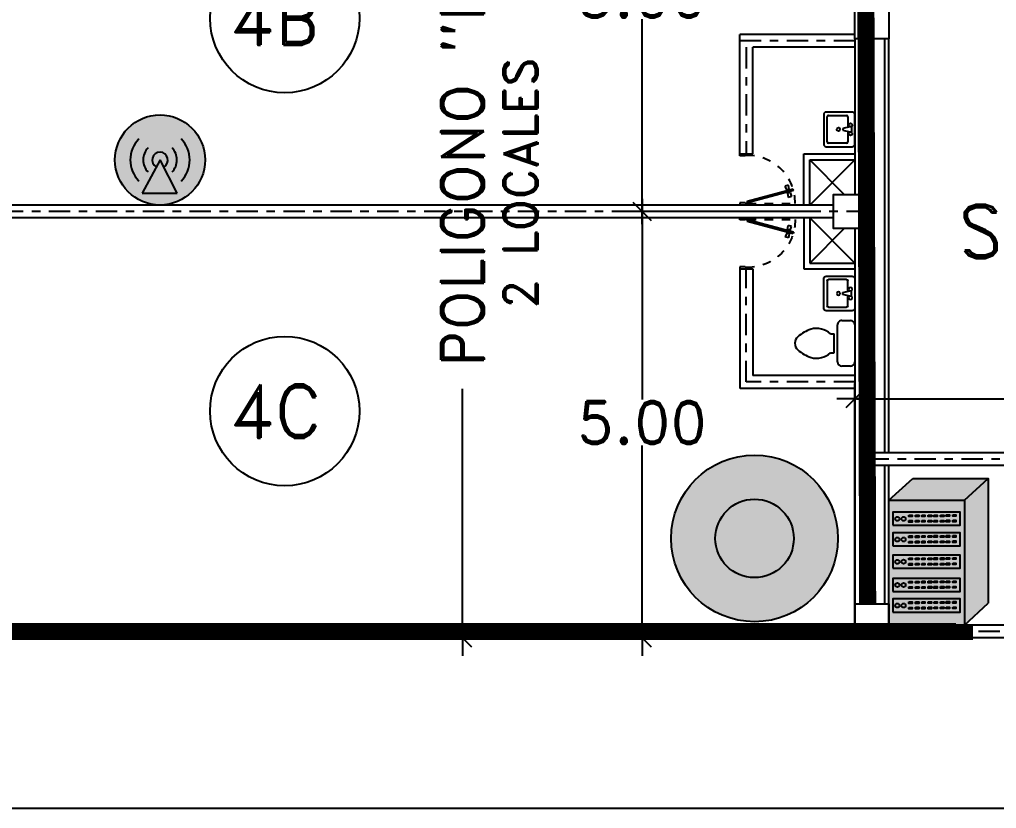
# Model space of a CAD drawing. Header units: millimetres. Extents: x 1590 to 1932, y -48 to 167.
# Drawn here: x 1730.23 to 1741.69, y 24.06 to 33.32 of the extents above; entities that cross this region are included whole.
import ezdxf
from ezdxf.enums import TextEntityAlignment as Align

# ---------------------------------------------------------------- set-up
doc = ezdxf.new("R2010")
doc.units = ezdxf.units.MM
doc.header["$LTSCALE"] = 0.1
doc.header["$MEASUREMENT"] = 0
doc.header["$PDMODE"] = 35
doc.header["$PDSIZE"] = 0.75
doc.linetypes.add('CENTERX2', pattern=[4, 2.5, -0.5, 0.5, -0.5])
doc.linetypes.add('HIDDEN2', pattern=[0.1875, 0.125, -0.0625])
doc.layers.get('0').update_dxf_attribs({"linetype": 'CONTINUOUS'})
doc.layers.get('DEFPOINTS').update_dxf_attribs({"linetype": 'CONTINUOUS'})
for name, color, linetype in [('ACCESSP02', 7, 'CONTINUOUS'), ('CABLEADO', 172, 'CONTINUOUS'), ('CableadoSWACCESO', 26, 'CONTINUOUS'), ('CALLES', 3, 'CONTINUOUS'), ('CAMARAS', 253, 'CONTINUOUS'), ('DIVI', 2, 'CONTINUOUS'), ('P-FIXT', 1, 'CONTINUOUS'), ('PARED', 4, 'CONTINUOUS'), ("SW's Acceso", 250, 'CONTINUOUS'), ('TERRENO', 4, 'CONTINUOUS'), ('TEXT', 3, 'CONTINUOUS')]:
    doc.layers.add(name, color=color, linetype=linetype)
doc.styles.add('ATT', font='txt')
doc.styles.add('ROMAND', font='romand.shx')
doc.dimstyles.new('URBA', dxfattribs={"dimtxt": 20, "dimasz": 0.5, "dimexe": 1.25, "dimexo": 0.63, "dimgap": 0.63, "dimtad": 0, "dimtih": 1, "dimtoh": 1, "dimzin": 1, "dimdsep": 46, "dimtxsty": 'ROMAND', "dimcen": 2.5, "dimclrd": 1, "dimclre": 1, "dimclrt": 3, "dimadec": 0, "dimazin": 0, "dimtfac": 1, "dimtmove": 0, "dimatfit": 3, "dimfxl": 1, "dimtvp": 1, "dimtolj": 1, "dimtzin": 1, "dimarcsym": 0})

# ---------------------------------------------------------------- blocks, each defined once
blk = doc.blocks.new('15PLAV06')
at = {"color": 0, "linetype": 'ByBlock'}
for p, q in [((0, 8.5), (0, -8.5)), ((16.5, 10), (1.5, 10)), ((4, 1.25), (4, 7.25)), ((4.75, 8), (15.25, 8)), ((16, 7.25), (16, -7.25)), ((18, -8.5), (18, 8.5)), ((2, -1.5), (2, 1.5)), ((7, 0.5), (3, 1.5)), ((7, -0.5), (7, 0.5)), ((3, -1.5), (7, -0.5)), ((4, -7.25), (4, -1.25)), ((1.5, -10), (16.5, -10)), ((15.25, -8), (4.75, -8))]:
    blk.add_line(p, q, dxfattribs=at)
for centre in [(2.5, 2.5), (9.5, 0), (2.5, -2.5)]:
    blk.add_circle(centre, 1, dxfattribs=at)
for centre, radius, start, end in [((1.5, 8.5), 1.5, 90, 180), ((4.75, 7.25), 0.75, 90, 180), ((15.25, 7.25), 0.75, 0, 90), ((16.5, 8.5), 1.5, 0, 90), ((1.5, -8.5), 1.5, 180, 270), ((4.75, -7.25), 0.75, 180, 270), ((15.25, -7.25), 0.75, 270, 0), ((16.5, -8.5), 1.5, 270, 0)]:
    blk.add_arc(centre, radius, start, end, dxfattribs=at)
at = {"color": 0, "linetype": 'ByBlock', "style": 'ATT'}
for tag, p, flags in [('ITEM', (0, -20), 3), ('ROOM_NUMBER', (0, -29), 1)]:
    blk.add_attdef(tag, p, '', height=6, dxfattribs=dict(at, flags=flags))
blk = doc.blocks.new('P-GIRO-D')
at = {"color": 2}
for p, q in [((-0.31, 0.963), (-0.389, 0.952)), ((-0.281, 1.048), (-0.31, 1.041)), ((-0.31, 1.041), (-0.069, 0.142)), ((-0.31, 0.963), (-0.297, 0.915)), ((-0.288, 0.958), (-0.307, 0.953)), ((-0.281, 1.048), (-0.04, 0.15)), ((-0.239, 0.971), (-0.259, 0.966)), ((-0.242, 0.981), (-0.167, 1.011)), ((-0.242, 0.981), (-0.229, 0.933)), ((-0.167, 1.011), (-0.149, 0.944)), ((-0.389, 0.952), (-0.371, 0.884)), ((-0.297, 0.915), (-0.371, 0.884)), ((-0.28, 0.929), (-0.299, 0.924)), ((-0.232, 0.942), (-0.251, 0.937)), ((-0.229, 0.933), (-0.149, 0.944)), ((-1, 0.15), (-0.97, 0.15)), ((-0.96, 0), (-1, 0)), ((-0.97, 0.15), (-0.97, 0.1)), ((-0.97, 0.1), (-0.96, 0.1)), ((-0.96, 0.1), (-0.96, 0)), ((-0.04, 0.15), (-0.069, 0.142)), ((-0.04, 0.1), (-0.04, 0)), ((-0.03, 0.1), (-0.04, 0.1)), ((-0.04, 0), (0, 0)), ((-0.03, 0.15), (-0.03, 0.1)), ((0, 0.15), (-0.03, 0.15))]:
    blk.add_line(p, q, dxfattribs=at)
at = {"color": 1, "linetype": 'HIDDEN2'}
blk.add_line((-0.03, 0.15), (-0.03, 1.08), dxfattribs=at)
blk.add_arc((-0.04, 0.15), 0.93, 89.3839, 180, dxfattribs=at)
blk = doc.blocks.new('UTP1$0$DIMBLOCK')
at = {"color": 1}
blk.add_line((-7.5, 0), (10.5, 0), dxfattribs=at)
at = {"color": 4}
blk.add_line((-5.25, -5.25), (5.25, 5.25), dxfattribs=at)
blk = doc.blocks.new('*D337')
at = {"color": 1, "linetype": 'Continuous', "transparency": 16777216}
for p, q in [((1739.413, 36.065), (1737.354, 36.065)), ((1737.534, 36.045), (1737.534, 33.859)), ((1737.534, 31.085), (1737.534, 33.319)), ((1739.413, 31.065), (1737.354, 31.065))]:
    blk.add_line(p, q, dxfattribs=at)
at = {"layer": 'DEFPOINTS', "color": 0, "linetype": 'Continuous', "transparency": 16777216}
for p in [(1739.475, 36.065), (1737.534, 31.065), (1739.475, 31.065)]:
    blk.add_point(p, dxfattribs=at)
at = {"color": 1, "linetype": 'Continuous', "transparency": 16777216, "xscale": 0.02, "yscale": 0.02, "zscale": 0.02}
for p, rotation in [((1737.534, 36.065), 90), ((1737.534, 31.065), 270)]:
    blk.add_blockref('UTP1$0$DIMBLOCK', p, dxfattribs=dict(at, rotation=rotation))
at = {"color": 3, "linetype": 'Continuous', "transparency": 16777216, "insert": (1737.534, 33.589), "char_height": 0.5, "attachment_point": 5, "style": 'ROMAND'}
blk.add_mtext('\\A1;5.00', dxfattribs=at)
blk = doc.blocks.new('*D338')
at = {"color": 1, "linetype": 'Continuous', "transparency": 16777216}
for p, q in [((1739.413, 31.065), (1737.354, 31.065)), ((1737.534, 31.045), (1737.534, 28.859)), ((1737.534, 26.085), (1737.534, 28.319)), ((1739.413, 26.065), (1737.354, 26.065))]:
    blk.add_line(p, q, dxfattribs=at)
at = {"layer": 'DEFPOINTS', "color": 0, "linetype": 'Continuous', "transparency": 16777216}
for p in [(1739.475, 31.065), (1737.534, 26.065), (1739.475, 26.065)]:
    blk.add_point(p, dxfattribs=at)
at = {"color": 1, "linetype": 'Continuous', "transparency": 16777216, "xscale": 0.02, "yscale": 0.02, "zscale": 0.02}
for p, rotation in [((1737.534, 31.065), 90), ((1737.534, 26.065), 270)]:
    blk.add_blockref('UTP1$0$DIMBLOCK', p, dxfattribs=dict(at, rotation=rotation))
at = {"color": 3, "linetype": 'Continuous', "transparency": 16777216, "insert": (1737.534, 28.589), "char_height": 0.5, "attachment_point": 5, "style": 'ROMAND'}
blk.add_mtext('\\A1;5.00', dxfattribs=at)
blk = doc.blocks.new('*D348')
at = {"color": 1, "linetype": 'Continuous', "transparency": 16777216}
for p, q in [((1739.35, 36.065), (1735.246, 36.065)), ((1735.426, 36.045), (1735.426, 34.359)), ((1735.426, 26.085), (1735.426, 28.986)), ((1739.965, 26.065), (1735.246, 26.065))]:
    blk.add_line(p, q, dxfattribs=at)
at = {"layer": 'DEFPOINTS', "color": 0, "linetype": 'Continuous', "transparency": 16777216}
for p in [(1739.413, 36.065), (1735.426, 26.065), (1740.028, 26.065)]:
    blk.add_point(p, dxfattribs=at)
at = {"color": 1, "linetype": 'Continuous', "transparency": 16777216, "xscale": 0.02, "yscale": 0.02, "zscale": 0.02}
for p, rotation in [((1735.426, 36.065), 90), ((1735.426, 26.065), 270)]:
    blk.add_blockref('UTP1$0$DIMBLOCK', p, dxfattribs=dict(at, rotation=rotation))
at = {"color": 3, "linetype": 'Continuous', "transparency": 16777216, "insert": (1735.426, 31.673), "char_height": 0.5, "attachment_point": 5, "rotation": 90, "style": 'ROMAND'}
blk.add_mtext('\\A1;POLIGONO "B"', dxfattribs=at)
blk = doc.blocks.new('*D361')
at = {"color": 1, "linetype": 'Continuous', "transparency": 16777216}
for p, q in [((1740.028, 26.128), (1740.028, 29.049)), ((1774.447, 26.128), (1774.447, 29.049)), ((1740.048, 28.869), (1756.552, 28.869)), ((1774.427, 28.869), (1758.616, 28.869))]:
    blk.add_line(p, q, dxfattribs=at)
at = {"layer": 'DEFPOINTS', "color": 0, "linetype": 'Continuous', "transparency": 16777216}
for p in [(1774.447, 28.869), (1740.028, 26.065), (1774.447, 26.065)]:
    blk.add_point(p, dxfattribs=at)
at = {"color": 1, "linetype": 'Continuous', "transparency": 16777216, "xscale": 0.02, "yscale": 0.02, "zscale": 0.02, "rotation": 180}
blk.add_blockref('UTP1$0$DIMBLOCK', (1740.028, 28.869), dxfattribs=at)
at = {"color": 1, "linetype": 'Continuous', "transparency": 16777216, "xscale": 0.02, "yscale": 0.02, "zscale": 0.02}
blk.add_blockref('UTP1$0$DIMBLOCK', (1774.447, 28.869), dxfattribs=at)
at = {"color": 3, "linetype": 'Continuous', "transparency": 16777216, "insert": (1757.584, 28.869), "char_height": 0.5, "attachment_point": 5, "style": 'ROMAND'}
blk.add_mtext('\\A1;34.75', dxfattribs=at)
blk = doc.blocks.new('15PTOI01')
at = {"color": 0, "linetype": 'ByBlock'}
for p, q in [((2, 10.5), (6, 10.5)), ((0, -8.5), (0, 8.5)), ((8, 8.5), (8, -8.5)), ((9.5, 4.375), (9.5, -4.375)), ((11.25, 4.375), (9.5, 4.375)), ((11.25, -4.375), (9.5, -4.375)), ((6, -10.5), (2, -10.5))]:
    blk.add_line(p, q, dxfattribs=at)
for centre, radius, start, end in [((2, 8.5), 2, 90, 180), ((6, 8.5), 2, 0, 90), ((17.766404, -2.827313), 9.712715, 75.184599, 132.137709), ((13.6875, -12.03125), 19.717859, 49.950272, 70.559965), ((23.458333, 0), 4.229167, 313.602819, 46.397181), ((17.766404, 2.827313), 9.712715, 227.862291, 284.815401), ((13.6875, 12.03125), 19.717859, 289.440035, 310.049728), ((2, -8.5), 2, 180, 270), ((6, -8.5), 2, 270, 0)]:
    blk.add_arc(centre, radius, start, end, dxfattribs=at)
at = {"color": 0, "linetype": 'ByBlock', "style": 'ATT'}
for tag, p, flags in [('ITEM', (0, -23), 3), ('ROOM_NUMBER', (0, -32), 1)]:
    blk.add_attdef(tag, p, '', height=6, dxfattribs=dict(at, flags=flags))
blk = doc.blocks.new('ss1')
at = {"layer": 'P-FIXT', "xscale": 0.0254, "yscale": 0.0254, "zscale": 0.0254}
blk.add_blockref('15PTOI01', (17.719, 12.528), dxfattribs=at)
blk = doc.blocks.new('cams')
at = {"layer": 'CAMARAS', "linetype": 'Continuous', "true_color": 0xffffff}
h = blk.add_hatch(color=7, dxfattribs=at)
h.dxf.hatch_style = 1
h.paths.add_polyline_path([(-0.977, 0, 1), (0.977, 0, 1)])
h.paths.add_polyline_path([(0.46, 0, -1), (-0.46, 0, -1)], flags=16)
at = {"layer": 'CAMARAS', "linetype": 'Continuous', "true_color": 0x939598}
h = blk.add_hatch(color=252, dxfattribs=at)
h.dxf.hatch_style = 1
h.paths.add_polyline_path([(-0.46, 0, 1), (0.46, 0, 1)])
at = {"layer": 'CAMARAS', "color": 0, "linetype": 'Continuous'}
for radius in [0.977, 0.977, 0.977, 0.46]:
    blk.add_circle((0, 0), radius, dxfattribs=at)
blk = doc.blocks.new('PuntoAcceso02')
at = {"layer": 'ACCESSP02', "linetype": 'Continuous'}
h = blk.add_hatch(color=256, dxfattribs=at)
h.set_gradient(color1=(237, 31, 36), color2=(247, 171, 174))
h.paths.add_polyline_path([(-0.528, 0, 1), (0.528, 0, 1)])
h.paths.add_polyline_path([(0.042, -0.082), (0.2, -0.388), (-0.209, -0.39), (-0.043, -0.081, -4.049664)], flags=16)
h = blk.add_hatch(color=256, dxfattribs=at)
h.set_gradient(color1=(247, 171, 174), color2=(247, 171, 174))
h.paths.add_polyline_path([(-0.209, -0.39), (0.2, -0.388), (0, 0)])
h = blk.add_hatch(color=256, dxfattribs=at)
h.set_gradient(color1=(153, 27, 30), color2=(237, 31, 36))
h.paths.add_polyline_path([(0, 0), (0.042, -0.082, 4.049664), (-0.043, -0.081)])
at = {"layer": 'ACCESSP02', "color": 18, "linetype": 'Continuous', "true_color": 0x000000}
for p, q in [((0, 0), (-0.209, -0.39)), ((0.2, -0.388), (0, 0)), ((-0.209, -0.39), (0.2, -0.388))]:
    blk.add_line(p, q, dxfattribs=at)
blk.add_circle((0, 0), 0.528, dxfattribs=at)
for radius, start, end in [(0.349, 134.9548, 225.0265), (0.349, 314.9548, 45.0265), (0.199, 134.9548, 225.0265), (0.199, 314.9548, 45.0265), (0.092, 297.3127, 241.8295)]:
    blk.add_arc((0, 0), radius, start, end, dxfattribs=at)
blk = doc.blocks.new("Sw's")
at = {"layer": "SW's Acceso", "linetype": 'Continuous'}
h = blk.add_hatch(color=256, dxfattribs=at)
h.set_gradient(color1=(215, 235, 210), color2=(128, 128, 128), tint=1)
h.paths.add_polyline_path([(0.279, 0.256), (-0.605, 0.256), (-0.884, 0), (0, 0)])
h.paths.add_polyline_path([(0.279, 0.256), (0, 0), (0, -1.463), (0.279, -1.208)])
h = blk.add_hatch(color=256, dxfattribs=at)
h.set_gradient(color1=(192, 192, 192), color2=(99, 100, 102), tint=1)
h.paths.add_polyline_path([(-0.884, 0), (-0.884, -1.463), (0, -1.463), (0, 0)])
h.paths.add_polyline_path([(-0.05, -0.14), (-0.05, -0.293), (-0.838, -0.293), (-0.838, -0.14)], flags=16)
h.paths.add_polyline_path([(-0.761, -0.218, -1), (-0.81, -0.218, -1)], flags=0)
h.paths.add_polyline_path([(-0.689, -0.218, -1), (-0.737, -0.218, -1)], flags=0)
h.paths.add_polyline_path([(-0.65, -0.175), (-0.612, -0.175), (-0.612, -0.192), (-0.65, -0.192)], flags=0)
h.paths.add_polyline_path([(-0.65, -0.239), (-0.612, -0.239), (-0.612, -0.256), (-0.65, -0.256)], flags=0)
h.paths.add_polyline_path([(-0.573, -0.175), (-0.535, -0.175), (-0.535, -0.192), (-0.573, -0.192)], flags=0)
h.paths.add_polyline_path([(-0.573, -0.238), (-0.535, -0.238), (-0.535, -0.255), (-0.573, -0.255)], flags=0)
h.paths.add_polyline_path([(-0.5, -0.174), (-0.462, -0.174), (-0.462, -0.191), (-0.5, -0.191)], flags=0)
h.paths.add_polyline_path([(-0.05, -0.383), (-0.05, -0.536), (-0.838, -0.536), (-0.838, -0.383)], flags=16)
h.paths.add_polyline_path([(-0.5, -0.238), (-0.462, -0.238), (-0.462, -0.255), (-0.5, -0.255)], flags=0)
h.paths.add_polyline_path([(-0.761, -0.461, -1), (-0.81, -0.461, -1)], flags=0)
h.paths.add_polyline_path([(-0.689, -0.46, -1), (-0.737, -0.46, -1)], flags=0)
h.paths.add_polyline_path([(-0.65, -0.418), (-0.612, -0.418), (-0.612, -0.435), (-0.65, -0.435)], flags=0)
h.paths.add_polyline_path([(-0.423, -0.174), (-0.385, -0.174), (-0.385, -0.191), (-0.423, -0.191)], flags=0)
h.paths.add_polyline_path([(-0.423, -0.237), (-0.385, -0.237), (-0.385, -0.254), (-0.423, -0.254)], flags=0)
h.paths.add_polyline_path([(-0.573, -0.418), (-0.535, -0.418), (-0.535, -0.435), (-0.573, -0.435)], flags=0)
h.paths.add_polyline_path([(-0.65, -0.482), (-0.612, -0.482), (-0.612, -0.499), (-0.65, -0.499)], flags=0)
h.paths.add_polyline_path([(-0.357, -0.173), (-0.318, -0.173), (-0.318, -0.19), (-0.357, -0.19)], flags=0)
h.paths.add_polyline_path([(-0.5, -0.417), (-0.462, -0.417), (-0.462, -0.434), (-0.5, -0.434)], flags=0)
h.paths.add_polyline_path([(-0.573, -0.481), (-0.535, -0.481), (-0.535, -0.498), (-0.573, -0.498)], flags=0)
h.paths.add_polyline_path([(-0.357, -0.237), (-0.318, -0.237), (-0.318, -0.254), (-0.357, -0.254)], flags=0)
h.paths.add_polyline_path([(-0.5, -0.481), (-0.462, -0.481), (-0.462, -0.498), (-0.5, -0.498)], flags=0)
h.paths.add_polyline_path([(-0.423, -0.417), (-0.385, -0.417), (-0.385, -0.434), (-0.423, -0.434)], flags=0)
h.paths.add_polyline_path([(-0.28, -0.173), (-0.241, -0.173), (-0.241, -0.19), (-0.28, -0.19)], flags=0)
h.paths.add_polyline_path([(-0.28, -0.236), (-0.241, -0.236), (-0.241, -0.253), (-0.28, -0.253)], flags=0)
h.paths.add_polyline_path([(-0.423, -0.48), (-0.385, -0.48), (-0.385, -0.497), (-0.423, -0.497)], flags=0)
h.paths.add_polyline_path([(-0.357, -0.415), (-0.318, -0.415), (-0.318, -0.433), (-0.357, -0.433)], flags=0)
h.paths.add_polyline_path([(-0.05, -0.644), (-0.05, -0.797), (-0.838, -0.797), (-0.838, -0.644)], flags=16)
h.paths.add_polyline_path([(-0.214, -0.171), (-0.176, -0.171), (-0.176, -0.188), (-0.214, -0.188)], flags=0)
h.paths.add_polyline_path([(-0.357, -0.48), (-0.318, -0.48), (-0.318, -0.497), (-0.357, -0.497)], flags=0)
h.paths.add_polyline_path([(-0.214, -0.235), (-0.176, -0.235), (-0.176, -0.252), (-0.214, -0.252)], flags=0)
h.paths.add_polyline_path([(-0.28, -0.416), (-0.241, -0.416), (-0.241, -0.433), (-0.28, -0.433)], flags=0)
h.paths.add_polyline_path([(-0.65, -0.679), (-0.612, -0.679), (-0.612, -0.696), (-0.65, -0.696)], flags=0)
h.paths.add_polyline_path([(-0.761, -0.722, -1), (-0.81, -0.722, -1)], flags=0)
h.paths.add_polyline_path([(-0.689, -0.721, -1), (-0.737, -0.721, -1)], flags=0)
h.paths.add_polyline_path([(-0.573, -0.679), (-0.535, -0.679), (-0.535, -0.696), (-0.573, -0.696)], flags=0)
h.paths.add_polyline_path([(-0.28, -0.479), (-0.241, -0.479), (-0.241, -0.496), (-0.28, -0.496)], flags=0)
h.paths.add_polyline_path([(-0.137, -0.171), (-0.099, -0.171), (-0.099, -0.188), (-0.137, -0.188)], flags=0)
h.paths.add_polyline_path([(-0.214, -0.414), (-0.176, -0.414), (-0.176, -0.431), (-0.214, -0.431)], flags=0)
h.paths.add_polyline_path([(-0.5, -0.678), (-0.462, -0.678), (-0.462, -0.695), (-0.5, -0.695)], flags=0)
h.paths.add_polyline_path([(-0.137, -0.234), (-0.099, -0.234), (-0.099, -0.252), (-0.137, -0.252)], flags=0)
h.paths.add_polyline_path([(-0.65, -0.743), (-0.612, -0.743), (-0.612, -0.76), (-0.65, -0.76)], flags=0)
h.paths.add_polyline_path([(-0.214, -0.478), (-0.176, -0.478), (-0.176, -0.495), (-0.214, -0.495)], flags=0)
h.paths.add_polyline_path([(-0.573, -0.742), (-0.535, -0.742), (-0.535, -0.759), (-0.573, -0.759)], flags=0)
h.paths.add_polyline_path([(-0.423, -0.678), (-0.385, -0.678), (-0.385, -0.695), (-0.423, -0.695)], flags=0)
h.paths.add_polyline_path([(-0.5, -0.742), (-0.462, -0.742), (-0.462, -0.759), (-0.5, -0.759)], flags=0)
h.paths.add_polyline_path([(-0.137, -0.414), (-0.099, -0.414), (-0.099, -0.431), (-0.137, -0.431)], flags=0)
h.paths.add_polyline_path([(-0.357, -0.677), (-0.318, -0.677), (-0.318, -0.694), (-0.357, -0.694)], flags=0)
h.paths.add_polyline_path([(-0.423, -0.741), (-0.385, -0.741), (-0.385, -0.758), (-0.423, -0.758)], flags=0)
h.paths.add_polyline_path([(-0.137, -0.477), (-0.099, -0.477), (-0.099, -0.494), (-0.137, -0.494)], flags=0)
h.paths.add_polyline_path([(-0.28, -0.677), (-0.241, -0.677), (-0.241, -0.694), (-0.28, -0.694)], flags=0)
h.paths.add_polyline_path([(-0.357, -0.741), (-0.318, -0.741), (-0.318, -0.758), (-0.357, -0.758)], flags=0)
h.paths.add_polyline_path([(-0.214, -0.675), (-0.176, -0.675), (-0.176, -0.692), (-0.214, -0.692)], flags=0)
h.paths.add_polyline_path([(-0.28, -0.74), (-0.241, -0.74), (-0.241, -0.757), (-0.28, -0.757)], flags=0)
h.paths.add_polyline_path([(-0.05, -0.916), (-0.05, -1.07), (-0.838, -1.07), (-0.838, -0.916)], flags=16)
h.paths.add_polyline_path([(-0.214, -0.739), (-0.176, -0.739), (-0.176, -0.756), (-0.214, -0.756)], flags=0)
h.paths.add_polyline_path([(-0.137, -0.675), (-0.099, -0.675), (-0.099, -0.692), (-0.137, -0.692)], flags=0)
h.paths.add_polyline_path([(-0.65, -0.951), (-0.612, -0.951), (-0.612, -0.968), (-0.65, -0.968)], flags=0)
h.paths.add_polyline_path([(-0.761, -0.994, -1), (-0.81, -0.994, -1)], flags=0)
h.paths.add_polyline_path([(-0.689, -0.994, -1), (-0.737, -0.994, -1)], flags=0)
h.paths.add_polyline_path([(-0.573, -0.951), (-0.535, -0.951), (-0.535, -0.968), (-0.573, -0.968)], flags=0)
h.paths.add_polyline_path([(-0.5, -0.95), (-0.462, -0.95), (-0.462, -0.967), (-0.5, -0.967)], flags=0)
h.paths.add_polyline_path([(-0.137, -0.738), (-0.099, -0.738), (-0.099, -0.755), (-0.137, -0.755)], flags=0)
h.paths.add_polyline_path([(-0.423, -0.95), (-0.385, -0.95), (-0.385, -0.967), (-0.423, -0.967)], flags=0)
h.paths.add_polyline_path([(-0.65, -1.015), (-0.612, -1.015), (-0.612, -1.032), (-0.65, -1.032)], flags=0)
h.paths.add_polyline_path([(-0.573, -1.014), (-0.535, -1.014), (-0.535, -1.031), (-0.573, -1.031)], flags=0)
h.paths.add_polyline_path([(-0.357, -0.949), (-0.318, -0.949), (-0.318, -0.966), (-0.357, -0.966)], flags=0)
h.paths.add_polyline_path([(-0.5, -1.014), (-0.462, -1.014), (-0.462, -1.031), (-0.5, -1.031)], flags=0)
h.paths.add_polyline_path([(-0.423, -1.013), (-0.385, -1.013), (-0.385, -1.031), (-0.423, -1.031)], flags=0)
h.paths.add_polyline_path([(-0.28, -0.949), (-0.241, -0.949), (-0.241, -0.966), (-0.28, -0.966)], flags=0)
h.paths.add_polyline_path([(-0.357, -1.013), (-0.318, -1.013), (-0.318, -1.03), (-0.357, -1.03)], flags=0)
h.paths.add_polyline_path([(-0.214, -0.947), (-0.176, -0.947), (-0.176, -0.964), (-0.214, -0.964)], flags=0)
h.paths.add_polyline_path([(-0.28, -1.012), (-0.241, -1.012), (-0.241, -1.029), (-0.28, -1.029)], flags=0)
h.paths.add_polyline_path([(-0.05, -1.157), (-0.05, -1.311), (-0.838, -1.311), (-0.838, -1.157)], flags=16)
h.paths.add_polyline_path([(-0.137, -0.947), (-0.099, -0.947), (-0.099, -0.965), (-0.137, -0.965)], flags=0)
h.paths.add_polyline_path([(-0.214, -1.011), (-0.176, -1.011), (-0.176, -1.028), (-0.214, -1.028)], flags=0)
h.paths.add_polyline_path([(-0.65, -1.192), (-0.612, -1.192), (-0.612, -1.209), (-0.65, -1.209)], flags=0)
h.paths.add_polyline_path([(-0.761, -1.235, -1), (-0.81, -1.235, -1)], flags=0)
h.paths.add_polyline_path([(-0.573, -1.192), (-0.535, -1.192), (-0.535, -1.209), (-0.573, -1.209)], flags=0)
h.paths.add_polyline_path([(-0.689, -1.235, -1), (-0.737, -1.235, -1)], flags=0)
h.paths.add_polyline_path([(-0.137, -1.011), (-0.099, -1.011), (-0.099, -1.028), (-0.137, -1.028)], flags=0)
h.paths.add_polyline_path([(-0.5, -1.191), (-0.462, -1.191), (-0.462, -1.208), (-0.5, -1.208)], flags=0)
h.paths.add_polyline_path([(-0.423, -1.191), (-0.385, -1.191), (-0.385, -1.208), (-0.423, -1.208)], flags=0)
h.paths.add_polyline_path([(-0.65, -1.256), (-0.612, -1.256), (-0.612, -1.273), (-0.65, -1.273)], flags=0)
h.paths.add_polyline_path([(-0.356, -1.19), (-0.318, -1.19), (-0.318, -1.207), (-0.356, -1.207)], flags=0)
h.paths.add_polyline_path([(-0.573, -1.255), (-0.535, -1.255), (-0.535, -1.272), (-0.573, -1.272)], flags=0)
h.paths.add_polyline_path([(-0.5, -1.255), (-0.462, -1.255), (-0.462, -1.272), (-0.5, -1.272)], flags=0)
h.paths.add_polyline_path([(-0.28, -1.19), (-0.241, -1.19), (-0.241, -1.207), (-0.28, -1.207)], flags=0)
h.paths.add_polyline_path([(-0.423, -1.254), (-0.385, -1.254), (-0.385, -1.272), (-0.423, -1.272)], flags=0)
h.paths.add_polyline_path([(-0.214, -1.188), (-0.176, -1.188), (-0.176, -1.205), (-0.214, -1.205)], flags=0)
h.paths.add_polyline_path([(-0.356, -1.254), (-0.318, -1.254), (-0.318, -1.271), (-0.356, -1.271)], flags=0)
h.paths.add_polyline_path([(-0.28, -1.253), (-0.241, -1.253), (-0.241, -1.27), (-0.28, -1.27)], flags=0)
h.paths.add_polyline_path([(-0.137, -1.189), (-0.099, -1.189), (-0.099, -1.206), (-0.137, -1.206)], flags=0)
h.paths.add_polyline_path([(-0.214, -1.252), (-0.176, -1.252), (-0.176, -1.269), (-0.214, -1.269)], flags=0)
h.paths.add_polyline_path([(-0.137, -1.252), (-0.099, -1.252), (-0.099, -1.269), (-0.137, -1.269)], flags=0)
at = {"layer": "SW's Acceso", "linetype": 'Continuous', "true_color": 0xadddf7}
h = blk.add_hatch(color=141, dxfattribs=at)
h.paths.add_polyline_path([(-0.838, -0.14), (-0.838, -0.293), (-0.05, -0.293), (-0.05, -0.14)])
h.paths.add_polyline_path([(-0.689, -0.218, -1), (-0.737, -0.218, -1)], flags=16)
h.paths.add_polyline_path([(-0.761, -0.218, -1), (-0.81, -0.218, -1)], flags=16)
h.paths.add_polyline_path([(-0.65, -0.175), (-0.612, -0.175), (-0.612, -0.192), (-0.65, -0.192)], flags=16)
h.paths.add_polyline_path([(-0.65, -0.239), (-0.612, -0.239), (-0.612, -0.256), (-0.65, -0.256)], flags=16)
h.paths.add_polyline_path([(-0.573, -0.175), (-0.535, -0.175), (-0.535, -0.192), (-0.573, -0.192)], flags=16)
h.paths.add_polyline_path([(-0.573, -0.238), (-0.535, -0.238), (-0.535, -0.255), (-0.573, -0.255)], flags=16)
h.paths.add_polyline_path([(-0.5, -0.174), (-0.462, -0.174), (-0.462, -0.191), (-0.5, -0.191)], flags=16)
h.paths.add_polyline_path([(-0.5, -0.238), (-0.462, -0.238), (-0.462, -0.255), (-0.5, -0.255)], flags=16)
h.paths.add_polyline_path([(-0.423, -0.174), (-0.385, -0.174), (-0.385, -0.191), (-0.423, -0.191)], flags=16)
h.paths.add_polyline_path([(-0.423, -0.237), (-0.385, -0.237), (-0.385, -0.254), (-0.423, -0.254)], flags=16)
h.paths.add_polyline_path([(-0.357, -0.173), (-0.318, -0.173), (-0.318, -0.19), (-0.357, -0.19)], flags=16)
h.paths.add_polyline_path([(-0.357, -0.237), (-0.318, -0.237), (-0.318, -0.254), (-0.357, -0.254)], flags=16)
h.paths.add_polyline_path([(-0.28, -0.173), (-0.241, -0.173), (-0.241, -0.19), (-0.28, -0.19)], flags=16)
h.paths.add_polyline_path([(-0.28, -0.236), (-0.241, -0.236), (-0.241, -0.253), (-0.28, -0.253)], flags=16)
h.paths.add_polyline_path([(-0.214, -0.171), (-0.176, -0.171), (-0.176, -0.188), (-0.214, -0.188)], flags=16)
h.paths.add_polyline_path([(-0.214, -0.235), (-0.176, -0.235), (-0.176, -0.252), (-0.214, -0.252)], flags=16)
h.paths.add_polyline_path([(-0.137, -0.171), (-0.099, -0.171), (-0.099, -0.188), (-0.137, -0.188)], flags=16)
h.paths.add_polyline_path([(-0.137, -0.234), (-0.099, -0.234), (-0.099, -0.252), (-0.137, -0.252)], flags=16)
h.paths.add_polyline_path([(-0.838, -0.383), (-0.838, -0.536), (-0.05, -0.536), (-0.05, -0.383)])
h.paths.add_polyline_path([(-0.689, -0.46, -1), (-0.737, -0.46, -1)], flags=16)
h.paths.add_polyline_path([(-0.65, -0.418), (-0.612, -0.418), (-0.612, -0.435), (-0.65, -0.435)], flags=16)
h.paths.add_polyline_path([(-0.65, -0.482), (-0.612, -0.482), (-0.612, -0.499), (-0.65, -0.499)], flags=16)
h.paths.add_polyline_path([(-0.761, -0.461, -1), (-0.81, -0.461, -1)], flags=16)
h.paths.add_polyline_path([(-0.573, -0.418), (-0.535, -0.418), (-0.535, -0.435), (-0.573, -0.435)], flags=16)
h.paths.add_polyline_path([(-0.573, -0.481), (-0.535, -0.481), (-0.535, -0.498), (-0.573, -0.498)], flags=16)
h.paths.add_polyline_path([(-0.5, -0.417), (-0.462, -0.417), (-0.462, -0.434), (-0.5, -0.434)], flags=16)
h.paths.add_polyline_path([(-0.5, -0.481), (-0.462, -0.481), (-0.462, -0.498), (-0.5, -0.498)], flags=16)
h.paths.add_polyline_path([(-0.423, -0.417), (-0.385, -0.417), (-0.385, -0.434), (-0.423, -0.434)], flags=16)
h.paths.add_polyline_path([(-0.423, -0.48), (-0.385, -0.48), (-0.385, -0.497), (-0.423, -0.497)], flags=16)
h.paths.add_polyline_path([(-0.357, -0.415), (-0.318, -0.415), (-0.318, -0.433), (-0.357, -0.433)], flags=16)
h.paths.add_polyline_path([(-0.357, -0.48), (-0.318, -0.48), (-0.318, -0.497), (-0.357, -0.497)], flags=16)
h.paths.add_polyline_path([(-0.28, -0.416), (-0.241, -0.416), (-0.241, -0.433), (-0.28, -0.433)], flags=16)
h.paths.add_polyline_path([(-0.28, -0.479), (-0.241, -0.479), (-0.241, -0.496), (-0.28, -0.496)], flags=16)
h.paths.add_polyline_path([(-0.214, -0.414), (-0.176, -0.414), (-0.176, -0.431), (-0.214, -0.431)], flags=16)
h.paths.add_polyline_path([(-0.214, -0.478), (-0.176, -0.478), (-0.176, -0.495), (-0.214, -0.495)], flags=16)
h.paths.add_polyline_path([(-0.137, -0.414), (-0.099, -0.414), (-0.099, -0.431), (-0.137, -0.431)], flags=16)
h.paths.add_polyline_path([(-0.137, -0.477), (-0.099, -0.477), (-0.099, -0.494), (-0.137, -0.494)], flags=16)
h.paths.add_polyline_path([(-0.838, -0.644), (-0.838, -0.797), (-0.05, -0.797), (-0.05, -0.644)])
h.paths.add_polyline_path([(-0.689, -0.721, -1), (-0.737, -0.721, -1)], flags=16)
h.paths.add_polyline_path([(-0.65, -0.679), (-0.612, -0.679), (-0.612, -0.696), (-0.65, -0.696)], flags=16)
h.paths.add_polyline_path([(-0.65, -0.743), (-0.612, -0.743), (-0.612, -0.76), (-0.65, -0.76)], flags=16)
h.paths.add_polyline_path([(-0.761, -0.722, -1), (-0.81, -0.722, -1)], flags=16)
h.paths.add_polyline_path([(-0.573, -0.679), (-0.535, -0.679), (-0.535, -0.696), (-0.573, -0.696)], flags=16)
h.paths.add_polyline_path([(-0.573, -0.742), (-0.535, -0.742), (-0.535, -0.759), (-0.573, -0.759)], flags=16)
h.paths.add_polyline_path([(-0.5, -0.678), (-0.462, -0.678), (-0.462, -0.695), (-0.5, -0.695)], flags=16)
h.paths.add_polyline_path([(-0.5, -0.742), (-0.462, -0.742), (-0.462, -0.759), (-0.5, -0.759)], flags=16)
h.paths.add_polyline_path([(-0.423, -0.678), (-0.385, -0.678), (-0.385, -0.695), (-0.423, -0.695)], flags=16)
h.paths.add_polyline_path([(-0.423, -0.741), (-0.385, -0.741), (-0.385, -0.758), (-0.423, -0.758)], flags=16)
h.paths.add_polyline_path([(-0.357, -0.677), (-0.318, -0.677), (-0.318, -0.694), (-0.357, -0.694)], flags=16)
h.paths.add_polyline_path([(-0.357, -0.741), (-0.318, -0.741), (-0.318, -0.758), (-0.357, -0.758)], flags=16)
h.paths.add_polyline_path([(-0.28, -0.677), (-0.241, -0.677), (-0.241, -0.694), (-0.28, -0.694)], flags=16)
h.paths.add_polyline_path([(-0.28, -0.74), (-0.241, -0.74), (-0.241, -0.757), (-0.28, -0.757)], flags=16)
h.paths.add_polyline_path([(-0.214, -0.675), (-0.176, -0.675), (-0.176, -0.692), (-0.214, -0.692)], flags=16)
h.paths.add_polyline_path([(-0.214, -0.739), (-0.176, -0.739), (-0.176, -0.756), (-0.214, -0.756)], flags=16)
h.paths.add_polyline_path([(-0.137, -0.675), (-0.099, -0.675), (-0.099, -0.692), (-0.137, -0.692)], flags=16)
h.paths.add_polyline_path([(-0.137, -0.738), (-0.099, -0.738), (-0.099, -0.755), (-0.137, -0.755)], flags=16)
h.paths.add_polyline_path([(-0.838, -0.916), (-0.838, -1.07), (-0.05, -1.07), (-0.05, -0.916)])
h.paths.add_polyline_path([(-0.65, -0.951), (-0.612, -0.951), (-0.612, -0.968), (-0.65, -0.968)], flags=16)
h.paths.add_polyline_path([(-0.689, -0.994, -1), (-0.737, -0.994, -1)], flags=16)
h.paths.add_polyline_path([(-0.65, -1.015), (-0.612, -1.015), (-0.612, -1.032), (-0.65, -1.032)], flags=16)
h.paths.add_polyline_path([(-0.573, -0.951), (-0.535, -0.951), (-0.535, -0.968), (-0.573, -0.968)], flags=16)
h.paths.add_polyline_path([(-0.761, -0.994, -1), (-0.81, -0.994, -1)], flags=16)
h.paths.add_polyline_path([(-0.573, -1.014), (-0.535, -1.014), (-0.535, -1.031), (-0.573, -1.031)], flags=16)
h.paths.add_polyline_path([(-0.5, -0.95), (-0.462, -0.95), (-0.462, -0.967), (-0.5, -0.967)], flags=16)
h.paths.add_polyline_path([(-0.5, -1.014), (-0.462, -1.014), (-0.462, -1.031), (-0.5, -1.031)], flags=16)
h.paths.add_polyline_path([(-0.423, -0.95), (-0.385, -0.95), (-0.385, -0.967), (-0.423, -0.967)], flags=16)
h.paths.add_polyline_path([(-0.423, -1.013), (-0.385, -1.013), (-0.385, -1.031), (-0.423, -1.031)], flags=16)
h.paths.add_polyline_path([(-0.357, -0.949), (-0.318, -0.949), (-0.318, -0.966), (-0.357, -0.966)], flags=16)
h.paths.add_polyline_path([(-0.357, -1.013), (-0.318, -1.013), (-0.318, -1.03), (-0.357, -1.03)], flags=16)
h.paths.add_polyline_path([(-0.28, -0.949), (-0.241, -0.949), (-0.241, -0.966), (-0.28, -0.966)], flags=16)
h.paths.add_polyline_path([(-0.28, -1.012), (-0.241, -1.012), (-0.241, -1.029), (-0.28, -1.029)], flags=16)
h.paths.add_polyline_path([(-0.214, -0.947), (-0.176, -0.947), (-0.176, -0.964), (-0.214, -0.964)], flags=16)
h.paths.add_polyline_path([(-0.214, -1.011), (-0.176, -1.011), (-0.176, -1.028), (-0.214, -1.028)], flags=16)
h.paths.add_polyline_path([(-0.137, -0.947), (-0.099, -0.947), (-0.099, -0.965), (-0.137, -0.965)], flags=16)
h.paths.add_polyline_path([(-0.137, -1.011), (-0.099, -1.011), (-0.099, -1.028), (-0.137, -1.028)], flags=16)
h.paths.add_polyline_path([(-0.838, -1.157), (-0.838, -1.311), (-0.05, -1.311), (-0.05, -1.157)])
h.paths.add_polyline_path([(-0.65, -1.192), (-0.612, -1.192), (-0.612, -1.209), (-0.65, -1.209)], flags=16)
h.paths.add_polyline_path([(-0.689, -1.235, -1), (-0.737, -1.235, -1)], flags=16)
h.paths.add_polyline_path([(-0.65, -1.256), (-0.612, -1.256), (-0.612, -1.273), (-0.65, -1.273)], flags=16)
h.paths.add_polyline_path([(-0.573, -1.192), (-0.535, -1.192), (-0.535, -1.209), (-0.573, -1.209)], flags=16)
h.paths.add_polyline_path([(-0.573, -1.255), (-0.535, -1.255), (-0.535, -1.272), (-0.573, -1.272)], flags=16)
h.paths.add_polyline_path([(-0.761, -1.235, -1), (-0.81, -1.235, -1)], flags=16)
h.paths.add_polyline_path([(-0.5, -1.191), (-0.462, -1.191), (-0.462, -1.208), (-0.5, -1.208)], flags=16)
h.paths.add_polyline_path([(-0.5, -1.255), (-0.462, -1.255), (-0.462, -1.272), (-0.5, -1.272)], flags=16)
h.paths.add_polyline_path([(-0.423, -1.191), (-0.385, -1.191), (-0.385, -1.208), (-0.423, -1.208)], flags=16)
h.paths.add_polyline_path([(-0.423, -1.254), (-0.385, -1.254), (-0.385, -1.272), (-0.423, -1.272)], flags=16)
h.paths.add_polyline_path([(-0.356, -1.19), (-0.318, -1.19), (-0.318, -1.207), (-0.356, -1.207)], flags=16)
h.paths.add_polyline_path([(-0.356, -1.254), (-0.318, -1.254), (-0.318, -1.271), (-0.356, -1.271)], flags=16)
h.paths.add_polyline_path([(-0.28, -1.19), (-0.241, -1.19), (-0.241, -1.207), (-0.28, -1.207)], flags=16)
h.paths.add_polyline_path([(-0.28, -1.253), (-0.241, -1.253), (-0.241, -1.27), (-0.28, -1.27)], flags=16)
h.paths.add_polyline_path([(-0.214, -1.188), (-0.176, -1.188), (-0.176, -1.205), (-0.214, -1.205)], flags=16)
h.paths.add_polyline_path([(-0.214, -1.252), (-0.176, -1.252), (-0.176, -1.269), (-0.214, -1.269)], flags=16)
h.paths.add_polyline_path([(-0.137, -1.189), (-0.099, -1.189), (-0.099, -1.206), (-0.137, -1.206)], flags=16)
h.paths.add_polyline_path([(-0.137, -1.252), (-0.099, -1.252), (-0.099, -1.269), (-0.137, -1.269)], flags=16)
at = {"layer": "SW's Acceso", "linetype": 'Continuous'}
for p, q in [((-0.884, 0), (-0.605, 0.256)), ((0, 0), (0.279, 0.256)), ((0, -1.463), (0.279, -1.208))]:
    blk.add_line(p, q, dxfattribs=at)
blk.add_lwpolyline([(-0.605, 0.256), (0.279, 0.256), (0.279, -1.208)], dxfattribs=at)
for points in [[(-0.884, 0), (0, 0), (0, -1.463), (-0.884, -1.463)], [(-0.838, -0.293), (-0.05, -0.293), (-0.05, -0.14), (-0.838, -0.14)], [(-0.65, -0.175), (-0.612, -0.175), (-0.612, -0.192), (-0.65, -0.192)], [(-0.573, -0.175), (-0.535, -0.175), (-0.535, -0.192), (-0.573, -0.192)], [(-0.5, -0.174), (-0.462, -0.174), (-0.462, -0.191), (-0.5, -0.191)], [(-0.423, -0.174), (-0.385, -0.174), (-0.385, -0.191), (-0.423, -0.191)], [(-0.357, -0.173), (-0.318, -0.173), (-0.318, -0.19), (-0.357, -0.19)], [(-0.28, -0.173), (-0.241, -0.173), (-0.241, -0.19), (-0.28, -0.19)], [(-0.214, -0.171), (-0.176, -0.171), (-0.176, -0.188), (-0.214, -0.188)], [(-0.137, -0.171), (-0.099, -0.171), (-0.099, -0.188), (-0.137, -0.188)], [(-0.65, -0.239), (-0.612, -0.239), (-0.612, -0.256), (-0.65, -0.256)], [(-0.573, -0.238), (-0.535, -0.238), (-0.535, -0.255), (-0.573, -0.255)], [(-0.5, -0.238), (-0.462, -0.238), (-0.462, -0.255), (-0.5, -0.255)], [(-0.423, -0.237), (-0.385, -0.237), (-0.385, -0.254), (-0.423, -0.254)], [(-0.357, -0.237), (-0.318, -0.237), (-0.318, -0.254), (-0.357, -0.254)], [(-0.28, -0.236), (-0.241, -0.236), (-0.241, -0.253), (-0.28, -0.253)], [(-0.214, -0.235), (-0.176, -0.235), (-0.176, -0.252), (-0.214, -0.252)], [(-0.137, -0.234), (-0.099, -0.234), (-0.099, -0.252), (-0.137, -0.252)], [(-0.838, -0.536), (-0.05, -0.536), (-0.05, -0.383), (-0.838, -0.383)], [(-0.65, -0.418), (-0.612, -0.418), (-0.612, -0.435), (-0.65, -0.435)], [(-0.573, -0.418), (-0.535, -0.418), (-0.535, -0.435), (-0.573, -0.435)], [(-0.5, -0.417), (-0.462, -0.417), (-0.462, -0.434), (-0.5, -0.434)], [(-0.423, -0.417), (-0.385, -0.417), (-0.385, -0.434), (-0.423, -0.434)], [(-0.357, -0.415), (-0.318, -0.415), (-0.318, -0.433), (-0.357, -0.433)], [(-0.28, -0.416), (-0.241, -0.416), (-0.241, -0.433), (-0.28, -0.433)], [(-0.214, -0.414), (-0.176, -0.414), (-0.176, -0.431), (-0.214, -0.431)], [(-0.137, -0.414), (-0.099, -0.414), (-0.099, -0.431), (-0.137, -0.431)], [(-0.65, -0.482), (-0.612, -0.482), (-0.612, -0.499), (-0.65, -0.499)], [(-0.573, -0.481), (-0.535, -0.481), (-0.535, -0.498), (-0.573, -0.498)], [(-0.5, -0.481), (-0.462, -0.481), (-0.462, -0.498), (-0.5, -0.498)], [(-0.423, -0.48), (-0.385, -0.48), (-0.385, -0.497), (-0.423, -0.497)], [(-0.357, -0.48), (-0.318, -0.48), (-0.318, -0.497), (-0.357, -0.497)], [(-0.28, -0.479), (-0.241, -0.479), (-0.241, -0.496), (-0.28, -0.496)], [(-0.214, -0.478), (-0.176, -0.478), (-0.176, -0.495), (-0.214, -0.495)], [(-0.137, -0.477), (-0.099, -0.477), (-0.099, -0.494), (-0.137, -0.494)], [(-0.838, -0.797), (-0.05, -0.797), (-0.05, -0.644), (-0.838, -0.644)], [(-0.65, -0.679), (-0.612, -0.679), (-0.612, -0.696), (-0.65, -0.696)], [(-0.573, -0.679), (-0.535, -0.679), (-0.535, -0.696), (-0.573, -0.696)], [(-0.5, -0.678), (-0.462, -0.678), (-0.462, -0.695), (-0.5, -0.695)], [(-0.423, -0.678), (-0.385, -0.678), (-0.385, -0.695), (-0.423, -0.695)], [(-0.357, -0.677), (-0.318, -0.677), (-0.318, -0.694), (-0.357, -0.694)], [(-0.28, -0.677), (-0.241, -0.677), (-0.241, -0.694), (-0.28, -0.694)], [(-0.214, -0.675), (-0.176, -0.675), (-0.176, -0.692), (-0.214, -0.692)], [(-0.137, -0.675), (-0.099, -0.675), (-0.099, -0.692), (-0.137, -0.692)], [(-0.65, -0.743), (-0.612, -0.743), (-0.612, -0.76), (-0.65, -0.76)], [(-0.573, -0.742), (-0.535, -0.742), (-0.535, -0.759), (-0.573, -0.759)], [(-0.5, -0.742), (-0.462, -0.742), (-0.462, -0.759), (-0.5, -0.759)], [(-0.423, -0.741), (-0.385, -0.741), (-0.385, -0.758), (-0.423, -0.758)], [(-0.357, -0.741), (-0.318, -0.741), (-0.318, -0.758), (-0.357, -0.758)], [(-0.28, -0.74), (-0.241, -0.74), (-0.241, -0.757), (-0.28, -0.757)], [(-0.214, -0.739), (-0.176, -0.739), (-0.176, -0.756), (-0.214, -0.756)], [(-0.137, -0.738), (-0.099, -0.738), (-0.099, -0.755), (-0.137, -0.755)], [(-0.838, -1.07), (-0.05, -1.07), (-0.05, -0.916), (-0.838, -0.916)], [(-0.65, -0.951), (-0.612, -0.951), (-0.612, -0.968), (-0.65, -0.968)], [(-0.65, -1.015), (-0.612, -1.015), (-0.612, -1.032), (-0.65, -1.032)], [(-0.573, -0.951), (-0.535, -0.951), (-0.535, -0.968), (-0.573, -0.968)], [(-0.573, -1.014), (-0.535, -1.014), (-0.535, -1.031), (-0.573, -1.031)], [(-0.5, -0.95), (-0.462, -0.95), (-0.462, -0.967), (-0.5, -0.967)], [(-0.5, -1.014), (-0.462, -1.014), (-0.462, -1.031), (-0.5, -1.031)], [(-0.423, -0.95), (-0.385, -0.95), (-0.385, -0.967), (-0.423, -0.967)], [(-0.423, -1.013), (-0.385, -1.013), (-0.385, -1.031), (-0.423, -1.031)], [(-0.357, -0.949), (-0.318, -0.949), (-0.318, -0.966), (-0.357, -0.966)], [(-0.357, -1.013), (-0.318, -1.013), (-0.318, -1.03), (-0.357, -1.03)], [(-0.28, -0.949), (-0.241, -0.949), (-0.241, -0.966), (-0.28, -0.966)], [(-0.28, -1.012), (-0.241, -1.012), (-0.241, -1.029), (-0.28, -1.029)], [(-0.214, -0.947), (-0.176, -0.947), (-0.176, -0.964), (-0.214, -0.964)], [(-0.214, -1.011), (-0.176, -1.011), (-0.176, -1.028), (-0.214, -1.028)], [(-0.137, -0.947), (-0.099, -0.947), (-0.099, -0.965), (-0.137, -0.965)], [(-0.137, -1.011), (-0.099, -1.011), (-0.099, -1.028), (-0.137, -1.028)], [(-0.838, -1.311), (-0.05, -1.311), (-0.05, -1.157), (-0.838, -1.157)], [(-0.65, -1.192), (-0.612, -1.192), (-0.612, -1.209), (-0.65, -1.209)], [(-0.65, -1.256), (-0.612, -1.256), (-0.612, -1.273), (-0.65, -1.273)], [(-0.573, -1.192), (-0.535, -1.192), (-0.535, -1.209), (-0.573, -1.209)], [(-0.573, -1.255), (-0.535, -1.255), (-0.535, -1.272), (-0.573, -1.272)], [(-0.5, -1.191), (-0.462, -1.191), (-0.462, -1.208), (-0.5, -1.208)], [(-0.5, -1.255), (-0.462, -1.255), (-0.462, -1.272), (-0.5, -1.272)], [(-0.423, -1.191), (-0.385, -1.191), (-0.385, -1.208), (-0.423, -1.208)], [(-0.423, -1.254), (-0.385, -1.254), (-0.385, -1.272), (-0.423, -1.272)], [(-0.356, -1.19), (-0.318, -1.19), (-0.318, -1.207), (-0.356, -1.207)], [(-0.356, -1.254), (-0.318, -1.254), (-0.318, -1.271), (-0.356, -1.271)], [(-0.28, -1.19), (-0.241, -1.19), (-0.241, -1.207), (-0.28, -1.207)], [(-0.28, -1.253), (-0.241, -1.253), (-0.241, -1.27), (-0.28, -1.27)], [(-0.214, -1.188), (-0.176, -1.188), (-0.176, -1.205), (-0.214, -1.205)], [(-0.214, -1.252), (-0.176, -1.252), (-0.176, -1.269), (-0.214, -1.269)], [(-0.137, -1.189), (-0.099, -1.189), (-0.099, -1.206), (-0.137, -1.206)], [(-0.137, -1.252), (-0.099, -1.252), (-0.099, -1.269), (-0.137, -1.269)]]:
    blk.add_lwpolyline(points, close=True, dxfattribs=at)
for centre in [(-0.786, -0.218), (-0.713, -0.218), (-0.786, -0.461), (-0.713, -0.46), (-0.786, -0.722), (-0.713, -0.721), (-0.786, -0.994), (-0.713, -0.994), (-0.786, -1.235), (-0.713, -1.235)]:
    blk.add_circle(centre, 0.0243, dxfattribs=at)

msp = doc.modelspace()

# ---------------------------------------------------------------- linework, layer by layer
at = {"color": 2, "linetype": 'Continuous'}
for centre in [(1733.3425, 33.3329), (1733.3425, 28.7247)]:
    msp.add_circle(centre, 0.8758, dxfattribs=at)
at = {"layer": 'CABLEADO', "linetype": 'Continuous', "const_width": 0.2}
msp.add_lwpolyline([(1740.1039, 51.9154), (1740.1779, 26.4654)], dxfattribs=at)
at = {"layer": 'CableadoSWACCESO', "linetype": 'Continuous', "const_width": 0.2}
msp.add_lwpolyline([(1741.3117, 26.2154), (1741.3117, 26.1404), (1722.9815, 26.1373), (1703.2742, 26.2063), (1703.2742, 36.5226), (1703.3106, 55.7283), (1691.2236, 55.7511)], dxfattribs=at)
at = {"layer": 'CALLES', "linetype": 'Continuous'}
for p, q in [((1737.1863, 24.0654), (1737.1863, 24.0648)), ((1737.3363, 24.0654), (1737.3363, 24.0648))]:
    msp.add_line(p, q, dxfattribs=at)
at = {"layer": 'CALLES', "color": 6, "linetype": 'Continuous'}
for points in [[(1740.0279, 33.4904), (1740.4279, 33.4904), (1740.4279, 33.0904), (1740.0279, 33.0904)], [(1740.1779, 30.8654), (1739.7779, 30.8654), (1739.7779, 31.2654), (1740.1779, 31.2654)], [(1740.0279, 26.4654), (1740.4279, 26.4654), (1740.4279, 26.0654), (1740.0279, 26.0654)]]:
    msp.add_lwpolyline(points, close=True, dxfattribs=at)
at = {"layer": 'DIVI'}
for p, q in [((1740.3779, 28.2404), (1740.3779, 33.0904)), ((1740.4279, 28.2404), (1740.4279, 33.0904)), ((1740.3779, 26.4654), (1740.3779, 28.0904)), ((1740.4279, 26.4654), (1740.4279, 28.0904))]:
    msp.add_line(p, q, dxfattribs=at)
at = {"layer": 'PARED', "color": 8, "linetype": 'CENTERX2'}
for p, q in [((1740.0297, 33.0654), (1738.6814, 33.0654)), ((1738.7547, 32.9904), (1738.7547, 31.7404)), ((1740.1779, 31.0654), (1722.9055, 31.0654)), ((1738.7547, 29.0654), (1738.7547, 30.3904)), ((1740.0297, 29.0654), (1738.7547, 29.0654)), ((1740.1779, 28.1654), (1749.551, 28.1654)), ((1723.1805, 26.1404), (1740.0279, 26.1404)), ((1751.626, 26.1404), (1740.0279, 26.1404))]:
    msp.add_line(p, q, dxfattribs=at)
at = {"layer": 'PARED', "color": 4}
for p, q in [((1740.0279, 33.0904), (1740.0279, 31.2654)), ((1740.1779, 33.0904), (1740.1779, 26.4654)), ((1739.7779, 31.1404), (1723.3055, 31.1404)), ((1739.7779, 30.9904), (1723.3055, 30.9904)), ((1740.0279, 30.8654), (1740.0279, 26.0654)), ((1740.1779, 28.2404), (1749.551, 28.2404)), ((1740.1779, 28.0904), (1749.551, 28.0904)), ((1740.0279, 26.2154), (1723.0555, 26.2154)), ((1745.951, 26.2154), (1740.4279, 26.2154)), ((1740.0279, 26.0654), (1722.9055, 26.0654)), ((1745.951, 26.0654), (1740.0279, 26.0654))]:
    msp.add_line(p, q, dxfattribs=at)
at = {"layer": 'PARED', "color": 2}
for p, q in [((1738.6797, 31.7404), (1738.8297, 31.7404)), ((1738.6797, 30.3904), (1738.8297, 30.3904))]:
    msp.add_line(p, q, dxfattribs=at)
at = {"layer": 'PARED', "color": 1}
for p, q in [((1739.4979, 31.1404), (1740.0279, 31.6704)), ((1739.4979, 31.6704), (1739.9029, 31.2654)), ((1739.4979, 30.9904), (1740.0279, 30.4604)), ((1739.4979, 30.4604), (1739.9029, 30.8654))]:
    msp.add_line(p, q, dxfattribs=at)
at = {"layer": 'PARED', "color": 3}
for p, q in [((1740.0279, 26.4654), (1740.0279, 26.3154)), ((1740.0279, 26.2154), (1740.0279, 26.0654))]:
    msp.add_line(p, q, dxfattribs=at)
at = {"layer": 'TERRENO', "color": 2, "linetype": 'Continuous'}
for p, q in [((1740.0297, 33.1404), (1738.6797, 33.1404)), ((1738.6797, 31.7404), (1738.6797, 33.1404)), ((1740.0297, 32.9904), (1738.8297, 32.9904)), ((1738.8297, 31.7404), (1738.8297, 32.9904)), ((1739.4279, 31.1404), (1739.4279, 31.7404)), ((1739.4279, 31.7404), (1740.0279, 31.7404)), ((1739.4979, 31.1404), (1739.4979, 31.6704)), ((1739.4979, 31.6704), (1740.0279, 31.6704)), ((1739.4279, 30.9904), (1739.4279, 30.3904)), ((1739.4979, 30.9904), (1739.4979, 30.4604)), ((1738.6797, 30.3904), (1738.6797, 29.1404)), ((1738.8297, 30.3904), (1738.8297, 29.1404)), ((1739.4279, 30.3904), (1740.0279, 30.3904)), ((1739.4979, 30.4604), (1740.0279, 30.4604)), ((1738.6814, 28.9904), (1738.6814, 29.1404)), ((1740.0297, 29.1404), (1738.8297, 29.1404)), ((1740.0297, 28.9904), (1738.6814, 28.9904))]:
    msp.add_line(p, q, dxfattribs=at)
at = {"layer": 'TERRENO', "color": 5, "linetype": 'Continuous'}
msp.add_line((1776.4555, 24.0654), (1720.9055, 24.0654), dxfattribs=at)

# ---------------------------------------------------------------- block references
at = {"color": 1, "linetype": 'Continuous', "rotation": 180}
msp.add_blockref('ss1', (1757.747, 42.0468), dxfattribs=at)
at = {"layer": 'ACCESSP02', "linetype": 'Continuous'}
msp.add_blockref('PuntoAcceso02', (1731.8806, 31.6687), dxfattribs=at)
at = {"layer": 'CAMARAS', "color": 0, "linetype": 'Continuous'}
msp.add_blockref('cams', (1738.8516, 27.2312), dxfattribs=at)
at = {"layer": 'P-FIXT', "xscale": 0.02031999999999812, "yscale": 0.02031999999999812, "zscale": 0.02031999999999812, "rotation": 180}
msp.add_blockref('15PLAV06', (1740.0279, 32.0275), dxfattribs=at)
at = {"layer": 'P-FIXT', "xscale": -0.02031999999999812, "yscale": 0.02031999999999812, "zscale": 0.02032}
msp.add_blockref('15PLAV06', (1740.0279, 30.1034), dxfattribs=at)
at = {"layer": 'PARED', "yscale": 0.6, "rotation": 270}
for p, xscale in [((1738.6797, 31.1404), 0.6), ((1738.6797, 30.9904), -0.6)]:
    msp.add_blockref('P-GIRO-D', p, dxfattribs=dict(at, xscale=xscale))
at = {"layer": "SW's Acceso", "linetype": 'Continuous'}
msp.add_blockref("Sw's", (1741.3117, 27.6788), dxfattribs=at)

# ---------------------------------------------------------------- texts
at = {"layer": 'TEXT', "style": 'ROMAND'}
for s, p in [('4B', (1732.6841, 33.0186)), ('SALA No. 1', (1741.2348, 30.5184)), ('4C', (1732.6841, 28.4104))]:
    msp.add_text(s, height=0.625, dxfattribs=at).set_placement(p)
at = {"layer": 'TEXT', "color": 2, "style": 'ROMAND'}
msp.add_text('2 LOCALES', height=0.4, rotation=90, dxfattribs=at).set_placement((1736.3075, 31.3981), align=Align.CENTER)

# ---------------------------------------------------------------- dimensions: what is measured, and where the dimension line sits
at = {"color": 3, "linetype": 'Continuous'}
dim = msp.add_linear_dim(base=(1735.4257, 26.0654), p1=(1739.4127, 36.0654), p2=(1740.0279, 26.0654), angle=90, text='POLIGONO "B"', dimstyle='URBA', override={"dimtxt": 0.5, "dimasz": 0.02, "dimexe": 0.18, "dimexo": 0.0625, "dimgap": 0.02, "dimzin": 0, "dimblk1": 'UTP1$0$DIMBLOCK', "dimblk2": 'UTP1$0$DIMBLOCK', "dimsah": 1, "dimcen": 0.09, "dimtdec": 4, "dimtofl": 0, "dimtvp": 0, "dimtzin": 0}, dxfattribs=at)
dim.commit()
dim.dimension.update_dxf_attribs({"geometry": '*D348', "text_midpoint": (1735.4257, 31.6728), "dimtype": 160, "text_rotation": 90})
at = {"color": 6, "linetype": 'Continuous'}
for base, p1, p2, picture, middle in [((1737.534, 31.0654), (1739.4752, 36.0654), (1739.4752, 31.0654), '*D337', (1737.534, 33.5892)), ((1737.534, 26.0654), (1739.4752, 31.0654), (1739.4752, 26.0654), '*D338', (1737.534, 28.5892))]:
    dim = msp.add_linear_dim(base=base, p1=p1, p2=p2, angle=90, dimstyle='URBA', override={"dimtxt": 0.5, "dimasz": 0.02, "dimexe": 0.18, "dimexo": 0.0625, "dimgap": 0.02, "dimzin": 0, "dimblk1": 'UTP1$0$DIMBLOCK', "dimblk2": 'UTP1$0$DIMBLOCK', "dimsah": 1, "dimcen": 0.09, "dimtdec": 4, "dimtofl": 0, "dimtvp": 0, "dimtzin": 0}, dxfattribs=at)
    dim.commit()
    dim.dimension.update_dxf_attribs({"geometry": picture, "text_midpoint": middle, "dimtype": 160})
at = {"color": 8, "linetype": 'Continuous'}
dim = msp.add_linear_dim(base=(1774.4471, 28.8687), p1=(1740.0279, 26.0654), p2=(1774.4471, 26.0654), text='34.75', dimstyle='URBA', override={"dimtxt": 0.5, "dimasz": 0.02, "dimexe": 0.18, "dimexo": 0.0625, "dimgap": 0.02, "dimzin": 0, "dimblk1": 'UTP1$0$DIMBLOCK', "dimblk2": 'UTP1$0$DIMBLOCK', "dimsah": 1, "dimcen": 0.09, "dimtdec": 4, "dimtofl": 0, "dimtvp": 0, "dimtzin": 0}, dxfattribs=at)
dim.commit()
dim.dimension.update_dxf_attribs({"geometry": '*D361', "text_midpoint": (1757.5837, 28.8687), "dimtype": 160})

doc.saveas('drawing.dxf')
